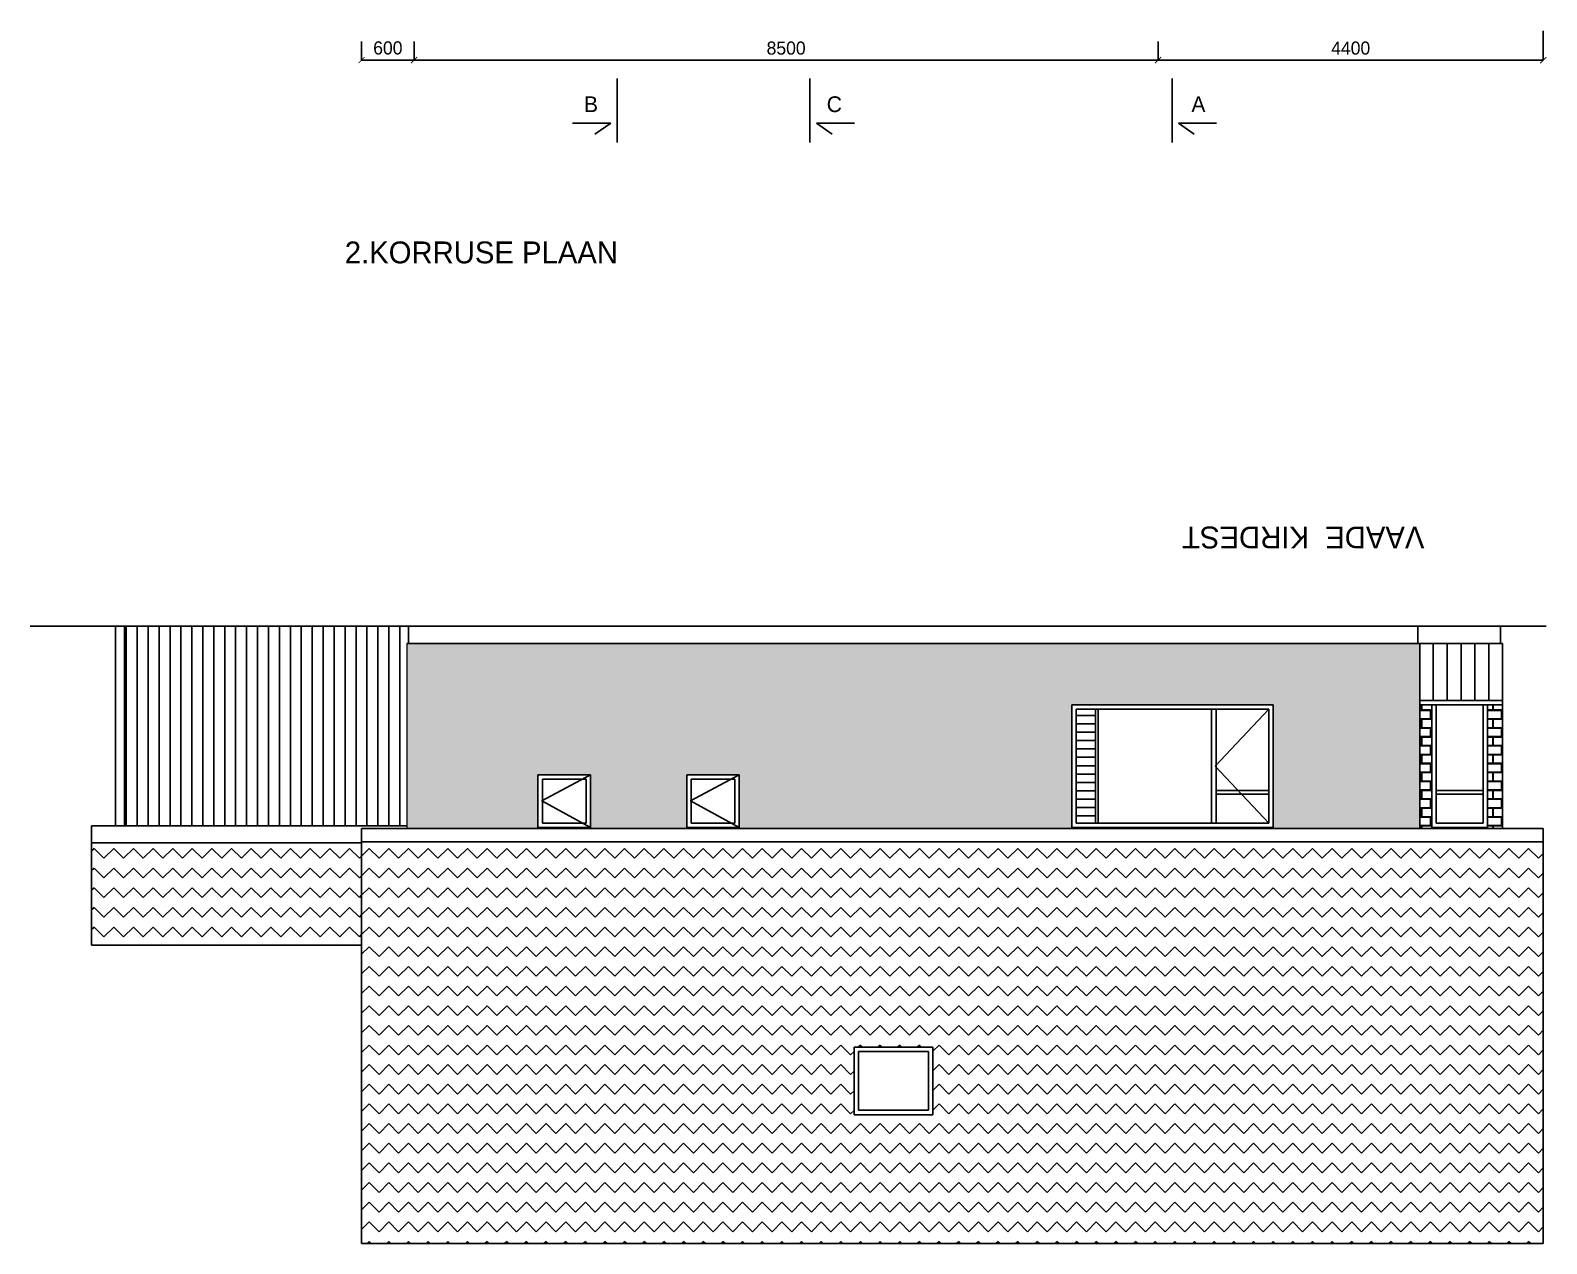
# Model space of a CAD drawing. Header units: millimetres. Extents: x -183747 to 314141, y 291435 to 411008.
# Drawn here: x -138811 to -121487, y 374546 to 388405 of the extents above; entities that cross this region are included whole.
import ezdxf

# ---------------------------------------------------------------- set-up
doc = ezdxf.new("R2010")
doc.units = ezdxf.units.MM
for name, color, linetype in [('kivivooder', 254, 'Continuous'), ('kollane', 5, 'Continuous'), ('PIIR', 1, 'Continuous'), ('pun', 1, 'Continuous'), ('puuvooder', 31, 'Continuous'), ('TEKST', 7, 'Continuous'), ('uks', 5, 'Continuous')]:
    doc.layers.add(name, color=color, linetype=linetype)
doc.dimstyles.new('ISO-25', dxfattribs={"dimtxt": 2.5, "dimasz": 2.5, "dimexe": 1.25, "dimexo": 0.625, "dimgap": 6.25, "dimtad": 1, "dimdec": 0, "dimtxsty": 'Standard', "dimcen": 2.5, "dimadec": 0, "dimazin": 0, "dimtfac": 1, "dimtdec": 0, "dimtmove": 0, "dimatfit": 3, "dimfxl": 0, "dimarcsym": 0})
pattern_1 = [(180, (-168839.91, 785417), (-101.6, -101.6), [198.4375, -4.7625]), (180, (-168738.31, 785412.24), (-101.6, -101.6), [198.4375, -4.7625]), (270, (-168839.91, 785417), (101.6, -101.6), [-106.3625, 96.8375]), (270, (-168835.15, 785417), (101.6, -101.6), [-106.3625, 96.8375])]
pattern_2 = [(315, (-168839.91, 785417), (224.5064, -3e-13), [158.75, -158.75]), (45, (-168727.66, 785304.75), (3e-13, 224.5064), [158.75, -158.75])]

# ---------------------------------------------------------------- blocks, each defined once
blk = doc.blocks.new('_ArchTick')
at = {"color": 0, "linetype": 'ByBlock', "const_width": 0.15}
blk.add_lwpolyline([(-0.5, -0.5), (0.5, 0.5)], dxfattribs=at)
blk = doc.blocks.new('*D62')
at = {"layer": 'Defpoints', "color": 0}
for p in [(-134426, 388282), (-125926, 388282), (-125926, 388064)]:
    blk.add_point(p, dxfattribs=at)
at = {"layer": 'pun', "color": 0, "lineweight": -2}
for p, q in [((-134426, 388276), (-134426, 388063)), ((-125926, 388276), (-125926, 388063)), ((-134426, 388064), (-125926, 388064))]:
    blk.add_line(p, q, dxfattribs=at)
at = {"layer": 'pun', "color": 0, "lineweight": -2, "xscale": 70, "yscale": 70, "zscale": 70, "rotation": 180}
blk.add_blockref('_ArchTick', (-134426, 388064), dxfattribs=at)
at = {"layer": 'pun', "color": 0, "lineweight": -2, "xscale": 70, "yscale": 70, "zscale": 70}
blk.add_blockref('_ArchTick', (-125926, 388064), dxfattribs=at)
at = {"layer": 'pun', "color": 0, "insert": (-130176, 388201), "char_height": 150, "attachment_point": 5}
blk.add_mtext('8500', dxfattribs=at)
blk = doc.blocks.new('*D39')
at = {"layer": 'Defpoints', "color": 0}
for p in [(-135026, 388282), (-134426, 388282), (-134426, 388065)]:
    blk.add_point(p, dxfattribs=at)
at = {"layer": 'pun', "color": 0, "lineweight": -2}
for p, q in [((-135026, 388276), (-135026, 388064)), ((-134426, 388276), (-134426, 388064)), ((-135026, 388065), (-134426, 388065))]:
    blk.add_line(p, q, dxfattribs=at)
at = {"layer": 'pun', "color": 0, "lineweight": -2, "xscale": 70, "yscale": 70, "zscale": 70, "rotation": 180}
blk.add_blockref('_ArchTick', (-135026, 388065), dxfattribs=at)
at = {"layer": 'pun', "color": 0, "lineweight": -2, "xscale": 70, "yscale": 70, "zscale": 70}
blk.add_blockref('_ArchTick', (-134426, 388065), dxfattribs=at)
at = {"layer": 'pun', "color": 0, "insert": (-134726, 388203), "char_height": 150, "attachment_point": 5}
blk.add_mtext('600', dxfattribs=at)
blk = doc.blocks.new('*D74')
at = {"layer": 'Defpoints', "color": 0}
for p in [(-121526, 388405), (-125926, 388282), (-121526, 388064)]:
    blk.add_point(p, dxfattribs=at)
at = {"layer": 'pun', "color": 0, "lineweight": -2}
for p, q in [((-121526, 388398), (-121526, 388063)), ((-125926, 388276), (-125926, 388063)), ((-125926, 388064), (-121526, 388064))]:
    blk.add_line(p, q, dxfattribs=at)
at = {"layer": 'pun', "color": 0, "lineweight": -2, "xscale": 70, "yscale": 70, "zscale": 70, "rotation": 180}
blk.add_blockref('_ArchTick', (-125926, 388064), dxfattribs=at)
at = {"layer": 'pun', "color": 0, "lineweight": -2, "xscale": 70, "yscale": 70, "zscale": 70}
blk.add_blockref('_ArchTick', (-121526, 388064), dxfattribs=at)
at = {"layer": 'pun', "color": 0, "insert": (-123726, 388201), "char_height": 150, "attachment_point": 5}
blk.add_mtext('4400', dxfattribs=at)

msp = doc.modelspace()

# ---------------------------------------------------------------- hatches: boundary and pattern name
at = {"layer": 'kivivooder'}
h = msp.add_hatch(dxfattribs=at)
h.set_pattern_fill('AR-B816C', color=256, scale=0.5, angle=540, style=0)
h.set_pattern_definition(pattern_1)
h.paths.add_polyline_path([(-124610.79905, 379289.73328), (-122935.40208, 379289.73328), (-122935.40208, 381400.06864), (-134510.79905, 381400.06864), (-134510.79905, 379289.73328), (-133010.79905, 379289.73328), (-133010.79905, 379900.06864), (-132410.79905, 379900.06864), (-132410.79905, 379289.73328), (-131310.79905, 379289.73328), (-131310.79905, 379900.06864), (-130710.79905, 379900.06864), (-130710.79905, 379289.73328), (-130235.84402, 379289.73328), (-126910.79905, 379289.73328), (-126910.79905, 380700.06864), (-124610.79905, 380700.06864)])
h = msp.add_hatch(dxfattribs=at)
h.set_pattern_fill('AR-B816C', color=256, scale=0.5, angle=540, style=0)
h.set_pattern_definition(pattern_1)
h.paths.add_polyline_path([(-122164.19388, 379300.06864), (-122800.58999, 379300.06864), (-122800.58999, 380700.06864), (-122935.40208, 380700.06864), (-122935.40208, 379289.73328), (-121991.56023, 379289.73328), (-121991.56023, 380700.06864), (-122164.19388, 380700.06864)])
at = {"layer": 'kollane'}
h = msp.add_hatch(dxfattribs=at)
h.set_pattern_fill('LINE', color=256, scale=30, angle=540, style=0)
h.set_pattern_definition([(180, (-47777.58, 547836.4), (-3e-14, -95.25), [])])
h.paths.add_polyline_path([(-126860.79905, 379350.06864), (-126640.79905, 379350.06864), (-126640.79905, 380650.06864), (-126860.79905, 380650.06864)])
at = {"layer": 'pun'}
h = msp.add_hatch(dxfattribs=at)
h.set_pattern_fill('ZIGZAG', color=256, scale=50, angle=675, style=0)
h.set_pattern_definition(pattern_2)
h.paths.add_polyline_path([(-138110.79905, 377954.74365), (-135025.79905, 377954.74365), (-135025.79905, 379125.80393), (-135757.90973, 379125.80393), (-135757.90973, 379126.25354), (-138110.79905, 379126.25354)])
h = msp.add_hatch(dxfattribs=at)
h.set_pattern_fill('ZIGZAG', color=256, scale=50, angle=675, style=0)
h.set_pattern_definition(pattern_2)
h.paths.add_polyline_path([(-135025.79905, 379136.52439), (-135025.79905, 374546.49862), (-121525.79905, 374546.49862), (-121525.79905, 379136.52439)])
h.paths.add_polyline_path([(-128499.79074, 376790.84375), (-128499.79074, 376019.49862), (-129399.79074, 376019.49862), (-129399.79074, 376790.84375)], flags=16)
h.paths.add_polyline_path([(-128549.79074, 376740.84375), (-128549.79074, 376069.49862), (-129349.79074, 376069.49862), (-129349.79074, 376740.84375)], flags=0)
h.paths.add_polyline_path([(-128549.79074, 376069.49862), (-128549.79074, 376740.84375), (-129349.79074, 376740.84375), (-129349.79074, 376069.49862)], flags=0)
at = {"layer": 'puuvooder'}
h = msp.add_hatch(dxfattribs=at)
h.set_pattern_fill('_USER', color=256, scale=125, angle=270, style=0, pattern_type=0)
h.set_pattern_definition([(270, (-168839.91, 785417), (125, -5e-14), [])])
h.paths.add_polyline_path([(-134510.79905, 379317.76751), (-134510.79905, 381400.06864), (-134488.79905, 381400.06864), (-134488.79905, 381600.06864), (-137735.84402, 381600.06864), (-137735.84402, 379317.76751)])

# ---------------------------------------------------------------- linework, layer by layer
for p, q in [((-138810.52071, 381600.06864), (-121492.8168, 381600.06864)), ((-137835.84402, 379317.76751), (-137835.84402, 381600.06864)), ((-137735.84402, 379317.76751), (-137735.84402, 381600.06864)), ((-134488.79905, 381400.06864), (-134488.79905, 381600.06864)), ((-122957.40208, 381600.06864), (-122957.40208, 381400.06864)), ((-122013.56023, 381600.06864), (-122013.56023, 381400.06864)), ((-122935.40208, 381400.06864), (-122935.40208, 379289.73328)), ((-121991.56023, 381400.06864), (-121991.56023, 379289.73328)), ((-138110.79905, 377954.74365), (-138110.79905, 379317.76751)), ((-135025.79905, 379289.73328), (-135025.79905, 374546.49862)), ((-121525.79905, 379289.73328), (-135025.79905, 379289.73328)), ((-121525.79905, 379289.73328), (-121525.79905, 374546.49862)), ((-121525.79905, 379136.52439), (-135025.79905, 379136.52439)), ((-121525.79905, 374546.49862), (-135025.79905, 374546.49862))]:
    msp.add_line(p, q)
at = {"layer": 'kivivooder', "color": 7, "lineweight": 0}
for p, q in [((-134510.79905, 381400.06864), (-134510.79905, 379289.73328)), ((-134335.84402, 379289.73328), (-130235.84402, 379289.73328))]:
    msp.add_line(p, q, dxfattribs=at)
at = {"layer": 'kivivooder', "color": 5, "lineweight": 0}
for p, q in [((-130235.84402, 381400.06864), (-134335.84402, 381400.06864)), ((-133010.79905, 379900.06864), (-132410.79905, 379900.06864)), ((-133010.79905, 379300.06864), (-133010.79905, 379900.06864)), ((-132960.79905, 379850.06864), (-132460.79905, 379850.06864)), ((-132960.79905, 379608.83316), (-132960.79905, 379850.06864)), ((-132460.79905, 379850.06864), (-132460.79905, 379350.06864)), ((-132410.79905, 379900.06864), (-132410.79905, 379300.06864)), ((-131310.79905, 379300.06864), (-131310.79905, 379900.06864)), ((-131310.79905, 379900.06864), (-130710.79905, 379900.06864)), ((-131260.79905, 379850.06864), (-130760.79905, 379850.06864)), ((-131260.79905, 379608.83316), (-131260.79905, 379850.06864)), ((-130760.79905, 379850.06864), (-130760.79905, 379350.06864)), ((-130710.79905, 379900.06864), (-130710.79905, 379300.06864)), ((-132960.79905, 379350.06864), (-132960.79905, 379601.43251)), ((-131260.79905, 379350.06864), (-131260.79905, 379601.43251)), ((-132410.79905, 379300.06864), (-133010.79905, 379300.06864)), ((-132460.79905, 379350.06864), (-132960.79905, 379350.06864)), ((-130710.79905, 379300.06864), (-131310.79905, 379300.06864)), ((-130760.79905, 379350.06864), (-131260.79905, 379350.06864))]:
    msp.add_line(p, q, dxfattribs=at)
at = {"layer": 'kivivooder'}
for p, q in [((-127985.84402, 381400.06864), (-130235.84402, 381400.06864)), ((-138110.79905, 379317.76751), (-138110.79905, 377954.74365)), ((-134510.79905, 379317.76751), (-138110.79905, 379317.76751)), ((-135025.79905, 379126.25354), (-138110.79905, 379126.25354)), ((-135025.79905, 377954.74365), (-138110.79905, 377954.74365)), ((-129399.79074, 376790.84375), (-129399.79074, 376019.49862)), ((-129399.79074, 376790.84375), (-128499.79074, 376790.84375)), ((-128499.79074, 376790.84375), (-128499.79074, 376019.49862)), ((-129349.79074, 376740.84375), (-129349.79074, 376069.49862)), ((-129349.79074, 376740.84375), (-128549.79074, 376740.84375)), ((-128549.79074, 376740.84375), (-128549.79074, 376069.49862)), ((-129399.79074, 376019.49862), (-128499.79074, 376019.49862)), ((-129349.79074, 376069.49862), (-128549.79074, 376069.49862))]:
    msp.add_line(p, q, dxfattribs=at)
at = {"layer": 'kivivooder', "color": 1, "lineweight": 0}
for p, q in [((-132967.66771, 379605.19608), (-132960.79905, 379608.83316)), ((-132960.79905, 379601.43251), (-132967.66771, 379605.19608)), ((-131267.66771, 379605.19608), (-131260.79905, 379608.83316)), ((-131260.79905, 379601.43251), (-131267.66771, 379605.19608))]:
    msp.add_line(p, q, dxfattribs=at)
at = {"layer": 'kollane'}
for p, q in [((-134510.79905, 381400.06864), (-121991.56023, 381400.06864)), ((-122782.33772, 381400.06864), (-122782.33772, 380750.06864)), ((-122623.58772, 381400.06864), (-122623.58772, 380750.06864)), ((-122464.83772, 381400.06864), (-122464.83772, 380750.06864)), ((-122306.08772, 381400.06864), (-122306.08772, 380750.06864)), ((-122147.33772, 381400.06864), (-122147.33772, 380750.06864)), ((-126910.79905, 380700.06864), (-124610.79905, 380700.06864)), ((-126910.79905, 380700.06864), (-126910.79905, 379300.06864)), ((-126860.79905, 380650.06864), (-126860.79905, 379350.06864)), ((-126860.79905, 380650.06864), (-124660.79905, 380650.06864)), ((-126640.79905, 380650.06864), (-126640.79905, 379350.06864)), ((-126610.79905, 380650.06864), (-126610.79905, 379350.06864)), ((-125314.83558, 380650.06864), (-125314.83558, 379350.06864)), ((-125264.83558, 380650.06864), (-125264.83558, 379350.06864)), ((-124660.79905, 380650.06864), (-124660.79905, 379350.06864)), ((-124610.79905, 380700.06864), (-124610.79905, 379300.06864)), ((-122935.40208, 380750.06864), (-121991.56023, 380750.06864)), ((-122935.40208, 380700.06864), (-121991.56023, 380700.06864)), ((-122800.58999, 380700.06864), (-122800.58999, 379300.06864)), ((-122750.58999, 380700.06864), (-122750.58999, 379350.06864)), ((-122214.19388, 380700.06864), (-122214.19388, 379350.06864)), ((-122164.19388, 380700.06864), (-122164.19388, 379300.06864)), ((-133010.79905, 379900.06864), (-133010.79905, 379300.06864)), ((-133010.79905, 379900.06864), (-132410.79905, 379900.06864)), ((-133010.79905, 379900.06864), (-132410.79905, 379900.06864)), ((-132960.79905, 379850.06864), (-132960.79905, 379350.06864)), ((-132960.79905, 379850.06864), (-132460.79905, 379850.06864)), ((-132460.79905, 379850.06864), (-132460.79905, 379350.06864)), ((-132410.79905, 379900.06864), (-132410.79905, 379300.06864)), ((-131310.79905, 379900.06864), (-130710.79905, 379900.06864)), ((-131310.79905, 379900.06864), (-130710.79905, 379900.06864)), ((-131310.79905, 379900.06864), (-131310.79905, 379300.06864)), ((-131260.79905, 379850.06864), (-130760.79905, 379850.06864)), ((-131260.79905, 379850.06864), (-131260.79905, 379350.06864)), ((-130760.79905, 379850.06864), (-130760.79905, 379350.06864)), ((-130710.79905, 379900.06864), (-130710.79905, 379300.06864)), ((-125264.83558, 379721.80574), (-124660.79905, 379721.80574)), ((-125264.83558, 379681.80574), (-124660.79905, 379681.80574)), ((-122750.58999, 379721.80574), (-122214.19388, 379721.80574)), ((-122750.58999, 379681.80574), (-122214.19388, 379681.80574)), ((-133010.79905, 379300.06864), (-132410.79905, 379300.06864)), ((-132960.79905, 379350.06864), (-132460.79905, 379350.06864)), ((-131310.79905, 379300.06864), (-130710.79905, 379300.06864)), ((-131260.79905, 379350.06864), (-130760.79905, 379350.06864)), ((-126910.79905, 379300.06864), (-124610.79905, 379300.06864)), ((-126860.79905, 379350.06864), (-124660.79905, 379350.06864)), ((-122800.58999, 379300.06864), (-122164.19388, 379300.06864)), ((-122750.58999, 379350.06864), (-122214.19388, 379350.06864))]:
    msp.add_line(p, q, dxfattribs=at)
at = {"layer": 'PIIR'}
for p, q in [((-125274.31223, 380001.03541), (-124660.79905, 380650.06864)), ((-124660.79905, 379350.06864), (-125274.31223, 380001.03541)), ((-132410.79905, 379900.06864), (-132967.66771, 379605.19608)), ((-130710.79905, 379900.06864), (-131267.66771, 379605.19608)), ((-132967.66771, 379605.19608), (-132410.79905, 379300.06864)), ((-131267.66771, 379605.19608), (-130710.79905, 379300.06864))]:
    msp.add_line(p, q, dxfattribs=at)
at = {"layer": 'uks'}
for p, q in [((-132107.14324, 387124.86593), (-132107.14324, 387853.59441)), ((-129903.19194, 387124.86593), (-129903.19194, 387853.59441)), ((-125767.28308, 387124.86593), (-125767.28308, 387853.59441)), ((-132616.72899, 387344.4253), (-132179.73754, 387344.4253)), ((-132179.73754, 387344.4253), (-132361.81729, 387217.13302)), ((-129830.59764, 387344.4253), (-129648.51789, 387217.13302)), ((-129393.60619, 387344.4253), (-129830.59764, 387344.4253)), ((-125257.69733, 387344.4253), (-125694.68878, 387344.4253)), ((-125694.68878, 387344.4253), (-125512.60902, 387217.13302))]:
    msp.add_line(p, q, dxfattribs=at)

# ---------------------------------------------------------------- texts
at = {"layer": 'TEKST'}
msp.add_text('2.KORRUSE PLAAN', height=250, dxfattribs=at).set_placement((-135217.93809, 385743.06056))
msp.add_text(' VAADE  KIRDEST', height=250, rotation=180, dxfattribs=at).set_placement((-122790.76502, 382737.56635))
at = {"layer": 'uks'}
for s, p in [('B', (-132485.01338, 387470.71092)), ('C', (-129712.17668, 387470.71092)), ('A', (-125545.77925, 387470.71092))]:
    msp.add_text(s, height=180, dxfattribs=at).set_placement(p)

# ---------------------------------------------------------------- dimensions: what is measured, and where the dimension line sits
at = {"layer": 'pun'}
for base, p1, p2, picture, middle in [((-121525.79905, 388063.99264), (-125925.79905, 388281.84951), (-121525.79905, 388404.66989), '*D74', (-123725.79905, 388201.49264)), ((-134425.79905, 388065.24264), (-135025.79905, 388281.84951), (-134425.79905, 388281.84951), '*D39', (-134725.79905, 388202.74264)), ((-125925.79905, 388063.99264), (-134425.79905, 388281.84951), (-125925.79905, 388281.84951), '*D62', (-130175.79905, 388201.49264))]:
    dim = msp.add_linear_dim(base=base, p1=p1, p2=p2, dimstyle='ISO-25', override={"dimtxt": 150, "dimasz": 70, "dimexo": 6.25, "dimgap": 62.5, "dimblk1": 'ArchTick', "dimblk2": 'ArchTick', "dimsah": 1, "dimtix": 1}, dxfattribs=at)
    dim.commit()
    dim.dimension.update_dxf_attribs({"geometry": picture, "text_midpoint": middle})

doc.saveas('drawing.dxf')
